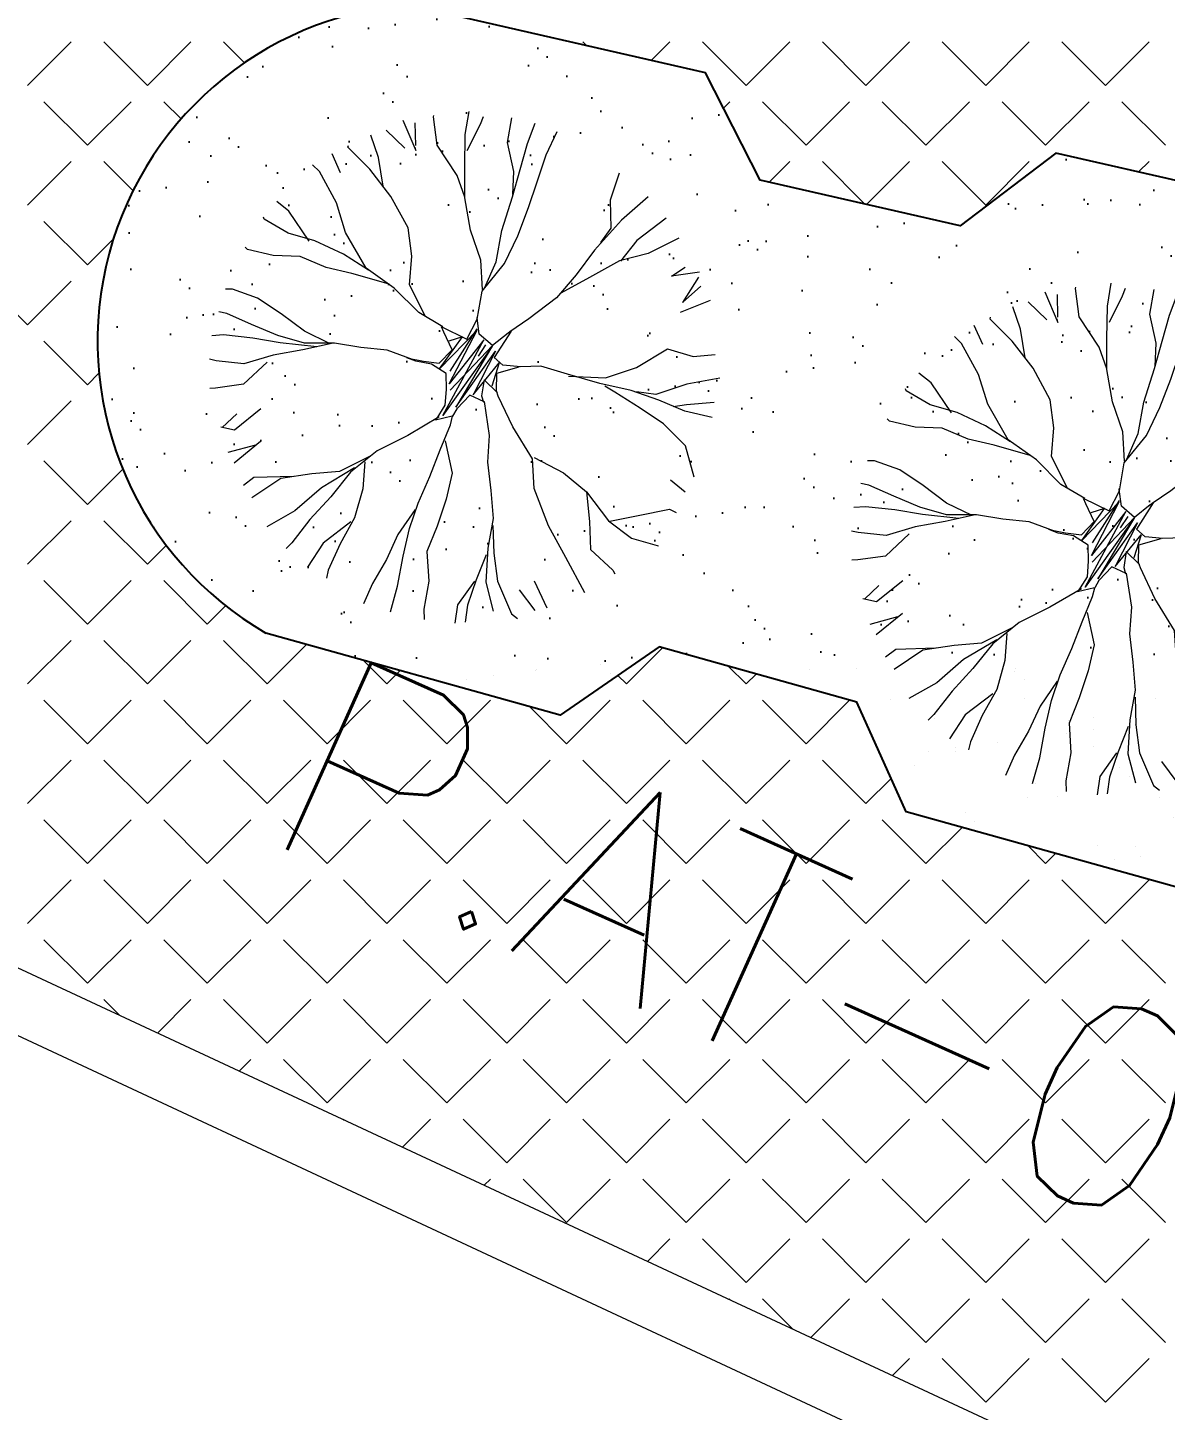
# Model space of a CAD drawing. Extents: x 472704 to 474638, y 1059265 to 1060325.
# Drawn here: x 473791.17 to 473813.34, y 1059753.57 to 1059780.53 of the extents above; entities that cross this region are included whole.
import ezdxf

# ---------------------------------------------------------------- set-up
doc = ezdxf.new("R2010")
doc.units = 0
doc.header["$LTSCALE"] = 0.4
doc.header["$MEASUREMENT"] = 0
doc.layers.get('0').update_dxf_attribs({"linetype": 'CONTINUOUS', "lineweight": 25})
for name, color, linetype in [('A-VIA-N', 7, 'CONTINUOUS'), ('PISOS', 8, 'CONTINUOUS'), ('VIAPROPUESTA', 7, 'CONTINUOUS')]:
    doc.layers.add(name, color=color, linetype=linetype)
for name, color, linetype, lineweight in [('AREAS VERDAS', 72, 'CONTINUOUS', 25), ('AREAS VERDES', 2, 'CONTINUOUS', 20), ('PAT', 230, 'CONTINUOUS', 35)]:
    doc.layers.add(name, color=color, linetype=linetype, lineweight=lineweight)
doc.styles.get("Standard").update_dxf_attribs({"font": 'romans.shx'})
pattern_1 = [(37.5, (0.695, -4.1632), (-0.0629933581, 1.926823769), [0, -1.52, 0, -1.7, 0, -1.625]), (7.5, (0.695, -4.1632), (1.769776705, 2.822146065), [0, -0.82, 0, -1.37, 0, -0.525]), (327.5, (-0.535, -4.1632), (3.1141418618, 0.0056590535), [0, -0.5, 0, -1.8, 0, -2.35]), (317.5, (-0.535, -4.1632), (3.0061266046, 0.877675565), [0, -0.25, 0, -1.18, 0, -1.35])]

# ---------------------------------------------------------------- blocks, each defined once
blk = doc.blocks.new('MATA-P-01')
at = {"color": 84, "linetype": 'ByBlock'}
for p, q in [((18.7902, 144.4864), (18.7883, 144.5167)), ((18.8065, 144.5037), (18.8081, 144.5144)), ((18.8462, 144.4883), (18.8445, 144.521)), ((18.8717, 144.4929), (18.8752, 144.521)), ((18.8986, 144.4841), (18.9059, 144.5167)), ((18.7448, 144.4994), (18.7448, 144.5014)), ((18.7576, 144.4645), (18.7448, 144.4994)), ((18.7973, 144.4668), (18.8065, 144.5037)), ((18.8625, 144.4537), (18.8462, 144.4883)), ((18.8698, 144.458), (18.8717, 144.4929)), ((18.7176, 144.4515), (18.6888, 144.4688)), ((18.7068, 144.4864), (18.7321, 144.4515)), ((18.7231, 144.4864), (18.7304, 144.458)), ((18.7991, 144.4449), (18.7902, 144.4864)), ((18.8951, 144.4472), (18.8986, 144.4841)), ((18.9964, 144.4818), (18.9929, 144.4449)), ((18.6869, 144.4319), (18.6706, 144.458)), ((18.7321, 144.4515), (18.7304, 144.4557)), ((18.7918, 144.4319), (18.7576, 144.4645)), ((18.868, 144.4239), (18.8625, 144.4537)), ((18.8679, 144.4211), (18.8698, 144.458)), ((19.0399, 144.4602), (19.0127, 144.4231)), ((18.6454, 144.4361), (18.6454, 144.4384)), ((18.6796, 144.4146), (18.6454, 144.4361)), ((18.8081, 144.4058), (18.7991, 144.4449)), ((18.8915, 144.4123), (18.8951, 144.4472)), ((18.9929, 144.4449), (19.0018, 144.41)), ((19.0689, 144.4384), (19.0382, 144.4015)), ((18.6435, 144.4015), (18.6272, 144.4231)), ((18.7013, 144.397), (18.6869, 144.4319)), ((18.8079, 144.4068), (18.7918, 144.4319)), ((18.8643, 144.3754), (18.8679, 144.4211)), ((19.0127, 144.4231), (18.9874, 144.3774)), ((19.0907, 144.4166), (19.0562, 144.3885)), ((18.6163, 144.397), (18.6054, 144.4035)), ((18.647, 144.3624), (18.6163, 144.397)), ((18.7141, 144.3862), (18.6796, 144.4146)), ((18.8244, 144.3666), (18.8081, 144.4058)), ((18.8861, 144.3731), (18.8915, 144.4123)), ((19.0018, 144.41), (18.9929, 144.3885)), ((19.0382, 144.4015), (19.0236, 144.3709)), ((18.7448, 144.3513), (18.7141, 144.3862)), ((19.0562, 144.3885), (19.0219, 144.3709)), ((19.0923, 144.3666), (19.107, 144.3819)), ((19.1268, 144.3797), (19.0923, 144.3666)), ((18.6671, 144.3275), (18.647, 144.3624)), ((18.8462, 144.3317), (18.8244, 144.3666)), ((18.8662, 144.334), (18.8643, 144.3754)), ((18.8771, 144.334), (18.8861, 144.3731)), ((18.9874, 144.3774), (18.9711, 144.3405)), ((19.0219, 144.3709), (18.9855, 144.3382)), ((19.1268, 144.3731), (19.114, 144.3362)), ((19.114, 144.3362), (19.1322, 144.3624)), ((18.5891, 144.3382), (18.5709, 144.347)), ((18.7576, 144.3167), (18.7448, 144.3513)), ((19.1485, 144.347), (19.114, 144.3232)), ((18.6236, 144.3059), (18.5891, 144.3382)), ((18.7032, 144.2883), (18.6671, 144.3275)), ((18.857, 144.2948), (18.8462, 144.3317)), ((18.857, 144.2928), (18.8771, 144.334)), ((18.8589, 144.2971), (18.8662, 144.334)), ((18.9711, 144.3405), (18.9529, 144.3059)), ((18.9855, 144.3382), (18.9563, 144.3123)), ((18.5601, 144.3209), (18.5584, 144.3232)), ((18.5946, 144.3101), (18.5601, 144.3209)), ((18.6307, 144.3079), (18.5946, 144.3101)), ((18.6706, 144.2994), (18.6307, 144.3079)), ((18.763, 144.2798), (18.7576, 144.3167)), ((18.7068, 144.2863), (18.6706, 144.2994)), ((18.8589, 144.2557), (18.857, 144.2928)), ((18.9529, 144.3059), (18.9241, 144.271)), ((18.5476, 144.2775), (18.544, 144.2798)), ((18.5818, 144.2775), (18.5476, 144.2775)), ((18.6163, 144.284), (18.5818, 144.2775)), ((18.6524, 144.2775), (18.6163, 144.284)), ((18.6869, 144.2775), (18.6524, 144.2775)), ((18.7359, 144.2747), (18.6869, 144.2775)), ((18.7448, 144.271), (18.7032, 144.2883)), ((18.7828, 144.2471), (18.7448, 144.271)), ((18.7918, 144.2449), (18.763, 144.2798)), ((18.9241, 144.271), (18.904, 144.2491)), ((19.0744, 144.2406), (19.1086, 144.2733)), ((19.1086, 144.2733), (19.1431, 144.271)), ((19.1431, 144.271), (19.1703, 144.2798)), ((18.8516, 144.2276), (18.8589, 144.2557)), ((18.8584, 144.2576), (18.8584, 144.2591)), ((18.8658, 144.2372), (18.8584, 144.2576)), ((18.8173, 144.2361), (18.7828, 144.2471)), ((18.8154, 144.2361), (18.8516, 144.2276)), ((18.8204, 144.2298), (18.8159, 144.2358)), ((18.8617, 144.242), (18.8256, 144.1822)), ((18.8398, 144.1822), (18.8617, 144.2435)), ((18.8421, 144.166), (18.8617, 144.242)), ((18.8858, 144.2267), (18.8658, 144.2372)), ((18.9021, 144.2471), (18.8858, 144.2267)), ((18.9052, 144.2504), (18.8915, 144.2122)), ((18.904, 144.2491), (18.9005, 144.2449)), ((19.0382, 144.2188), (19.0744, 144.2406)), ((19.183, 144.2514), (19.1431, 144.2341)), ((18.5402, 144.223), (18.5313, 144.221)), ((18.5747, 144.2188), (18.5402, 144.223)), ((18.609, 144.2057), (18.5747, 144.2188)), ((18.836, 144.2097), (18.8204, 144.2298)), ((18.8256, 144.1822), (18.8452, 144.2293)), ((18.8452, 144.2293), (18.8291, 144.2199)), ((18.8731, 144.2315), (18.8421, 144.166)), ((18.8433, 144.124), (18.8731, 144.2315)), ((18.8854, 144.225), (18.8433, 144.124)), ((18.8858, 144.2267), (18.845, 144.1578)), ((18.8858, 144.2267), (18.857, 144.1382)), ((18.857, 144.1382), (18.8913, 144.2208)), ((18.8712, 144.2094), (18.8773, 144.2259)), ((18.8913, 144.2208), (18.8755, 144.1589)), ((18.991, 144.21), (19.0382, 144.2188)), ((19.1431, 144.2341), (19.107, 144.2122)), ((19.183, 144.2188), (19.1485, 144.208)), ((18.6435, 144.1904), (18.609, 144.2057)), ((18.8235, 144.1893), (18.836, 144.2097)), ((18.8755, 144.1589), (18.8991, 144.2066)), ((18.9047, 144.2052), (18.8915, 144.2122)), ((18.8991, 144.2066), (18.8967, 144.1751)), ((18.8991, 144.1932), (18.9257, 144.2077)), ((18.9277, 144.208), (18.9047, 144.2052)), ((18.9529, 144.2145), (18.9277, 144.208)), ((18.9893, 144.2122), (18.9529, 144.2145)), ((19.0328, 144.21), (18.9893, 144.2122)), ((19.0744, 144.21), (19.0328, 144.21)), ((19.0543, 144.2034), (19.0399, 144.208)), ((19.0907, 144.1904), (19.0543, 144.2034)), ((19.1124, 144.2057), (19.0744, 144.21)), ((19.107, 144.2122), (19.0814, 144.21)), ((19.1485, 144.1992), (19.1124, 144.2057)), ((19.1485, 144.208), (19.1322, 144.2015)), ((19.1847, 144.1992), (19.1485, 144.1992)), ((18.5402, 144.1904), (18.5294, 144.1904)), ((18.5747, 144.1839), (18.5402, 144.1904)), ((18.6109, 144.1773), (18.5747, 144.1839)), ((18.6796, 144.1819), (18.6435, 144.1904)), ((18.6834, 144.1839), (18.647, 144.1666)), ((18.685, 144.1839), (18.647, 144.1754)), ((18.7195, 144.1861), (18.685, 144.1839)), ((18.7538, 144.1904), (18.7195, 144.1861)), ((18.7883, 144.1861), (18.7538, 144.1904)), ((18.7935, 144.1847), (18.781, 144.1864)), ((18.7828, 144.1864), (18.8029, 144.187)), ((18.814, 144.1856), (18.7935, 144.1847)), ((18.8029, 144.187), (18.8235, 144.1893)), ((18.8353, 144.1782), (18.814, 144.1856)), ((18.904, 144.1708), (18.8991, 144.1932)), ((19.1249, 144.1773), (19.0907, 144.1904)), ((18.5802, 144.1666), (18.5421, 144.1623)), ((18.6163, 144.1688), (18.5802, 144.1666)), ((18.647, 144.1754), (18.6109, 144.1773)), ((18.647, 144.1666), (18.6109, 144.1512)), ((18.6635, 144.1744), (18.6163, 144.1688)), ((18.8403, 144.1578), (18.8353, 144.1782)), ((18.8851, 144.181), (18.8866, 144.16)), ((18.9059, 144.1683), (18.8851, 144.181)), ((18.9078, 144.1643), (18.904, 144.1708)), ((18.935, 144.1297), (18.9078, 144.1643)), ((19.1594, 144.1558), (19.1249, 144.1773)), ((18.5421, 144.1623), (18.5277, 144.1578)), ((18.6109, 144.1512), (18.5764, 144.1317)), ((18.8433, 144.1376), (18.8403, 144.1578)), ((18.8714, 144.1572), (18.8589, 144.1362)), ((18.8915, 144.1532), (18.8714, 144.1572)), ((18.8866, 144.16), (18.8908, 144.1527)), ((18.8915, 144.1535), (18.9078, 144.1121)), ((19.1793, 144.1186), (19.1594, 144.1558)), ((18.5402, 144.1274), (18.5313, 144.1274)), ((18.5764, 144.1317), (18.5402, 144.1274)), ((18.6054, 144.1405), (18.5818, 144.1056)), ((18.836, 144.1166), (18.8433, 144.1376)), ((18.8589, 144.1362), (18.8558, 144.1257)), ((18.9692, 144.0948), (18.935, 144.1297)), ((18.8391, 144.1209), (18.8046, 144.0882)), ((18.8353, 144.1158), (18.8346, 144.1166)), ((18.8554, 144.1257), (18.8353, 144.1158)), ((18.8499, 144.0794), (18.8554, 144.1143)), ((18.8554, 144.1143), (18.8558, 144.1257)), ((18.9078, 144.1121), (18.9132, 144.0775)), ((18.5476, 144.0925), (18.5402, 144.0905)), ((18.5818, 144.1056), (18.5476, 144.0925)), ((18.8535, 144.0925), (18.8717, 144.0536)), ((18.9801, 144.0579), (18.9692, 144.0948)), ((18.9711, 144.097), (19.0127, 144.086)), ((19.1722, 144.097), (19.1504, 144.1078)), ((18.6109, 144.0794), (18.5837, 144.0448)), ((18.8046, 144.0882), (18.7701, 144.0602)), ((18.8445, 144.0426), (18.8499, 144.0794)), ((18.9132, 144.0775), (18.9258, 144.0426)), ((19.0127, 144.086), (19.0472, 144.0687)), ((18.5818, 144.0664), (18.5674, 144.0448)), ((18.7701, 144.0602), (18.7429, 144.0252)), ((19.0092, 144.0145), (18.9801, 144.0579)), ((19.0472, 144.0687), (19.0597, 144.0318)), ((19.0472, 144.0687), (19.0833, 144.0383)), ((19.1195, 144.0536), (19.1575, 144.0709)), ((19.1575, 144.0709), (19.1667, 144.0687)), ((18.5837, 144.0448), (18.5655, 144.0448)), ((18.5927, 144.0034), (18.6198, 144.0383)), ((18.763, 144.0514), (18.7285, 144.023)), ((18.7576, 144.0426), (18.763, 144.0079)), ((18.8372, 144.0057), (18.8445, 144.0426)), ((18.8717, 144.0536), (18.8717, 144.0187)), ((18.9258, 144.0426), (18.9366, 144.0079)), ((19.0833, 144.0383), (19.1178, 144.023)), ((19.0852, 144.0383), (19.1195, 144.0536)), ((18.6144, 144.0318), (18.5818, 144.0145)), ((18.7285, 144.023), (18.6943, 144.0122)), ((18.7467, 144.0318), (18.7106, 143.9969)), ((18.7429, 144.0252), (18.725, 143.9884)), ((19.0597, 144.0318), (19.0689, 143.9969)), ((19.1178, 144.023), (19.1521, 144.021)), ((19.1521, 144.021), (19.154, 144.021)), ((18.6716, 144.0031), (18.6217, 143.9903)), ((18.6943, 144.0122), (18.6562, 143.9969)), ((18.763, 144.0079), (18.7611, 143.9688)), ((18.8336, 143.9708), (18.8372, 144.0057)), ((18.8717, 144.0187), (18.8679, 143.9818)), ((18.9366, 144.0079), (18.9385, 143.9688)), ((19.0399, 143.9796), (19.0092, 144.0145)), ((18.6217, 143.9903), (18.6109, 143.9773)), ((18.6562, 143.9969), (18.6253, 143.9642)), ((18.7106, 143.9969), (18.6834, 143.96)), ((18.725, 143.9884), (18.7051, 143.9535)), ((18.8353, 143.9969), (18.8209, 143.96)), ((18.9385, 143.9991), (18.9475, 143.9642)), ((19.0689, 143.9969), (19.1032, 143.9773)), ((18.7611, 143.9688), (18.7502, 143.9316)), ((18.8336, 143.9339), (18.8336, 143.9708)), ((18.8679, 143.9818), (18.8625, 143.9469)), ((18.9385, 143.9688), (18.9458, 143.9251)), ((19.0744, 143.9404), (19.0399, 143.9796)), ((19.1032, 143.9773), (19.107, 143.973)), ((18.6834, 143.96), (18.6524, 143.9316)), ((18.7051, 143.9535), (18.6888, 143.9186)), ((18.7576, 143.9623), (18.7285, 143.9274)), ((18.8209, 143.96), (18.8136, 143.9251)), ((18.9385, 143.96), (18.9331, 143.9251)), ((18.9475, 143.9642), (18.9603, 143.9296)), ((18.7502, 143.9316), (18.7429, 143.8947)), ((18.8353, 143.8947), (18.8336, 143.9339)), ((18.8625, 143.9469), (18.8733, 143.91)), ((18.9603, 143.9296), (18.9874, 143.8924)), ((19.0309, 143.91), (19.0073, 143.9404)), ((18.6888, 143.9186), (18.6834, 143.91)), ((18.7285, 143.9274), (18.7158, 143.8924)), ((18.8136, 143.9251), (18.8027, 143.8905)), ((18.9312, 143.9231), (18.9168, 143.8882)), ((18.9331, 143.9251), (18.9295, 143.8905)), ((18.9458, 143.9251), (18.9638, 143.8905)), ((19.0165, 143.9035), (18.991, 143.9251)), ((18.7429, 143.8947), (18.7429, 143.8839)), ((18.8336, 143.8598), (18.8353, 143.8947)), ((18.8733, 143.91), (18.8752, 143.8729)), ((18.8027, 143.8905), (18.7973, 143.8621)), ((18.9168, 143.8882), (18.9187, 143.8644)), ((18.9295, 143.8905), (18.9312, 143.8686)), ((18.9874, 143.8924), (18.9964, 143.8882)), ((18.8752, 143.8729), (18.8788, 143.8598))]:
    blk.add_line(p, q, dxfattribs=at)

msp = doc.modelspace()

# ---------------------------------------------------------------- hatches: boundary and pattern name
at = {"layer": 'AREAS VERDAS'}
h = msp.add_hatch(dxfattribs=at)
h.set_pattern_fill('AR-SAND', color=64, style=0)
h.set_pattern_definition(pattern_1)
h.paths.add_polyline_path([(473797.04, 1059774.373), (473797.102, 1059774.373), (473797.121, 1059774.377), (473797.662, 1059774.29), (473798.177, 1059774.238), (473798.626, 1059774.075), (473798.884, 1059774.024), (473799.192, 1059773.988), (473799.443, 1059774.245), (473799.283, 1059774.592), (473799.235, 1059774.698), (473799.64, 1059774.499), (473799.644, 1059774.501), (473799.642, 1059774.498), (473799.731, 1059774.454), (473799.919, 1059774.816), (473799.932, 1059774.871), (473799.934, 1059774.852), (473800.035, 1059775.426), (473800, 1059775.995), (473799.799, 1059776.578), (473799.686, 1059777.235), (473799.691, 1059777.221), (473799.691, 1059777.206), (473799.799, 1059776.578), (473800, 1059775.995), (473800.037, 1059775.4), (473800.067, 1059775.437), (473800.301, 1059775.961), (473800.412, 1059776.574), (473800.617, 1059777.23), (473800.695, 1059777.506), (473800.695, 1059780.485), (473798.581, 1059780.968, 0.530084), (473793.212, 1059771.501), (473797.1, 1059770.608), (473797.516, 1059770.925), (473797.312, 1059770.559), (473798.249, 1059770.344), (473798.387, 1059770.644), (473798.753, 1059771.181), (473798.778, 1059771.258), (473799.009, 1059771.773), (473799.212, 1059772.294), (473799.408, 1059772.786), (473799.454, 1059772.954), (473799.064, 1059772.861), (473799.149, 1059772.911), (473799.309, 1059773.167), (473799.332, 1059773.472), (473799.328, 1059773.787), (473799.041, 1059773.966), (473798.738, 1059774.022), (473798.565, 1059774.087), (473798.626, 1059774.075), (473798.177, 1059774.238), (473797.662, 1059774.29), (473797.15, 1059774.372), (473797.102, 1059774.373), (473797.06, 1059774.363)])
h.paths.add_polyline_path([(473793.212, 1059771.501, 0.147888), (473795.814, 1059768.722), (473800.695, 1059767.36), (473800.695, 1059769.023), (473800.597, 1059769.1), (473800.324, 1059769.734), (473800.306, 1059769.872)])
h.paths.add_polyline_path([(473803.473, 1059768.454), (473807.326, 1059767.378), (473808.287, 1059765.241), (473813.585, 1059763.763), (473815.513, 1059765.093), (473819.366, 1059764.018), (473820.064, 1059762.467), (473820.32, 1059762.732), (473820.079, 1059762.854), (473820.846, 1059763.324), (473820.665, 1059763.415), (473821.101, 1059763.609, -0.088323), (473821.042, 1059764.141, -0.062892), (473818.98, 1059764.733, -0.080339), (473820.174, 1059764.929), (473820.18, 1059764.931), (473820.123, 1059765.201), (473820.969, 1059764.895), (473820.927, 1059765.093), (473821.301, 1059764.899, -0.093769), (473821.701, 1059765.302, -0.012207), (473821.505, 1059765.671, -0.048943), (473820.907, 1059767.232, -0.080339), (473821.805, 1059766.42), (473821.81, 1059766.417), (473821.987, 1059766.63), (473822.274, 1059765.778), (473822.403, 1059765.934), (473822.475, 1059765.567, -0.097619), (473823.061, 1059765.488, -0.060273), (473824.063, 1059767.283, -0.080339), (473823.988, 1059766.075), (473823.989, 1059766.07), (473824.265, 1059766.064), (473823.779, 1059765.308), (473823.981, 1059765.305), (473823.74, 1059765.021, -0.096865), (473824.022, 1059764.507, -0.060888), (473826.071, 1059764.848, -0.080339), (473825.08, 1059764.153), (473825.076, 1059764.149), (473825.244, 1059763.93), (473824.349, 1059763.839), (473824.472, 1059763.679), (473824.053, 1059763.692, -0.092105), (473823.828, 1059763.181, -0.046754), (473825.052, 1059762.155, -0.104894), (473827.581, 1059764.757), (473827.535, 1059765.109), (473827.29, 1059764.996), (473827.4, 1059765.888), (473827.216, 1059765.804), (473827.343, 1059766.29, -0.085369), (473826.914, 1059766.579, -0.064085), (473825.136, 1059765.308, -0.080339), (473825.727, 1059766.364), (473825.729, 1059766.37), (473825.482, 1059766.494), (473826.249, 1059766.964), (473826.068, 1059767.056), (473826.505, 1059767.249, -0.088323), (473826.445, 1059767.782, -0.062892), (473824.383, 1059768.374, -0.080339), (473825.578, 1059768.57), (473825.583, 1059768.572), (473825.527, 1059768.842), (473826.372, 1059768.536), (473826.331, 1059768.734), (473826.704, 1059768.539, -0.093769), (473827.105, 1059768.942, -0.061187), (473826.311, 1059770.873, -0.080339), (473827.209, 1059770.061), (473827.214, 1059770.058), (473827.39, 1059770.271), (473827.677, 1059769.419), (473827.807, 1059769.575), (473827.878, 1059769.208, -0.097619), (473828.464, 1059769.129, -0.018723), (473828.729, 1059769.712, -0.041503), (473829.466, 1059770.924, -0.080339), (473829.392, 1059769.716), (473829.392, 1059769.71), (473829.669, 1059769.705), (473829.182, 1059768.949), (473829.384, 1059768.945), (473829.143, 1059768.661, -0.096865), (473829.425, 1059768.147, -0.031592), (473830.479, 1059768.387), (473831.07, 1059770.974, 0.414214), (473829.191, 1059773.969), (473823.39, 1059775.295), (473821.527, 1059773.875), (473817.628, 1059774.766), (473816.567, 1059776.855), (473811.205, 1059778.081), (473809.341, 1059776.661), (473805.442, 1059777.553), (473804.381, 1059779.642), (473800.695, 1059780.485), (473800.695, 1059774.68), (473800.937, 1059774.847), (473801.475, 1059775.261), (473801.546, 1059775.344), (473802.06, 1059775.625), (473802.752, 1059776.009), (473802.737, 1059775.989), (473802.701, 1059775.98), (473802.06, 1059775.625), (473801.546, 1059775.344), (473801.475, 1059775.261), (473800.937, 1059774.847), (473800.695, 1059774.68), (473800.695, 1059767.36), (473801.545, 1059767.123)])
h.paths.add_polyline_path([(473821.94, 1059762.649, -0.085369), (473821.51, 1059762.938, -0.045522), (473820.279, 1059761.988), (473820.327, 1059761.881), (473821.898, 1059761.443), (473821.997, 1059762.248), (473821.813, 1059762.163)])
h.paths.add_polyline_path([(473800.131, 1059772.053), (473800.167, 1059772.578), (473800.068, 1059773.233), (473799.786, 1059773.359), (473799.533, 1059773.094), (473799.453, 1059772.951), (473799.408, 1059772.786), (473799.299, 1059772.512), (473799.443, 1059771.844), (473799.326, 1059771.333), (473799.148, 1059770.807), (473798.952, 1059770.314), (473798.96, 1059770.181), (473800.11, 1059769.917), (473800.137, 1059770.38), (473800.24, 1059770.959), (473800.197, 1059771.501)])
h = msp.add_hatch(dxfattribs=at)
h.set_pattern_fill('AR-SAND', color=64, style=0)
h.set_pattern_definition(pattern_1)
h.paths.add_polyline_path([(473817.628, 1059774.766), (473816.567, 1059776.855), (473811.205, 1059778.081), (473809.341, 1059776.661), (473805.442, 1059777.553), (473804.381, 1059779.642), (473800.695, 1059780.485), (473800.695, 1059774.68), (473800.937, 1059774.847), (473801.475, 1059775.261), (473801.546, 1059775.344), (473802.06, 1059775.625), (473802.752, 1059776.009), (473802.737, 1059775.989), (473802.701, 1059775.98), (473802.06, 1059775.625), (473801.546, 1059775.344), (473801.475, 1059775.261), (473800.937, 1059774.847), (473800.695, 1059774.68), (473800.695, 1059772.627), (473801.007, 1059772.119), (473801.043, 1059771.543), (473801.323, 1059770.811), (473801.655, 1059770.198), (473802.05, 1059769.471), (473808.141, 1059768.072), (473808.614, 1059768.387), (473809.221, 1059768.484), (473809.758, 1059768.527), (473810.369, 1059768.832), (473810.49, 1059768.932), (473811.089, 1059769.227), (473811.66, 1059769.564), (473811.82, 1059769.819), (473811.843, 1059770.124), (473811.838, 1059770.44), (473811.552, 1059770.619), (473811.249, 1059770.675), (473811.076, 1059770.74), (473811.137, 1059770.728), (473810.687, 1059770.891), (473810.172, 1059770.943), (473809.66, 1059771.025), (473809.612, 1059771.025), (473809.571, 1059771.016), (473809.551, 1059771.026), (473809.612, 1059771.025), (473809.632, 1059771.03), (473810.172, 1059770.943), (473810.687, 1059770.891), (473811.137, 1059770.728), (473811.395, 1059770.677), (473811.703, 1059770.641), (473811.954, 1059770.898), (473811.793, 1059771.245), (473811.746, 1059771.35), (473812.15, 1059771.152), (473812.154, 1059771.153), (473812.153, 1059771.151), (473812.242, 1059771.107), (473812.43, 1059771.469), (473812.443, 1059771.524), (473812.445, 1059771.505), (473812.546, 1059772.079), (473812.511, 1059772.648), (473812.309, 1059773.231), (473812.197, 1059773.888), (473812.202, 1059773.874), (473812.202, 1059773.858), (473812.309, 1059773.231), (473812.511, 1059772.648), (473812.547, 1059772.053), (473812.577, 1059772.09), (473812.812, 1059772.614), (473812.923, 1059773.226), (473813.139, 1059773.919), (473813.139, 1059773.923), (473813.127, 1059773.882), (473812.923, 1059773.226), (473812.812, 1059772.614), (473812.577, 1059772.09), (473812.54, 1059772.043), (473812.445, 1059771.505), (473812.481, 1059771.201), (473812.74, 1059770.98), (473813.039, 1059771.218), (473813.447, 1059771.499), (473813.986, 1059771.913), (473814.057, 1059771.997), (473814.571, 1059772.277), (473815.263, 1059772.661), (473815.247, 1059772.642), (473815.212, 1059772.633), (473814.571, 1059772.277), (473814.057, 1059771.997), (473813.986, 1059771.913), (473813.447, 1059771.499), (473813.102, 1059771.262), (473812.774, 1059770.75), (473812.88, 1059770.658), (473812.866, 1059770.641), (473812.822, 1059770.498), (473812.819, 1059770.102), (473812.852, 1059769.994), (473813.134, 1059769.397), (473813.518, 1059768.772), (473813.554, 1059768.196), (473813.833, 1059767.464), (473814.166, 1059766.851), (473814.266, 1059766.666), (473821.399, 1059765.028, -0.067056), (473821.701, 1059765.302, -0.012207), (473821.505, 1059765.671, -0.048943), (473820.907, 1059767.232, -0.080339), (473821.805, 1059766.42), (473821.81, 1059766.417), (473821.987, 1059766.63), (473822.274, 1059765.778), (473822.403, 1059765.934), (473822.475, 1059765.567, -0.097619), (473823.061, 1059765.488, -0.060273), (473824.063, 1059767.283, -0.080339), (473823.988, 1059766.075), (473823.989, 1059766.07), (473824.265, 1059766.064), (473823.779, 1059765.308), (473823.981, 1059765.305), (473823.74, 1059765.021, -0.096865), (473824.022, 1059764.507, -0.060888), (473826.071, 1059764.848, -0.077354), (473825.12, 1059764.173), (473826.462, 1059763.865, -0.040985), (473827.581, 1059764.757), (473827.535, 1059765.109), (473827.29, 1059764.996), (473827.4, 1059765.888), (473827.216, 1059765.804), (473827.343, 1059766.29, -0.085369), (473826.914, 1059766.579, -0.064085), (473825.136, 1059765.308, -0.080339), (473825.727, 1059766.364), (473825.729, 1059766.37), (473825.482, 1059766.494), (473826.249, 1059766.964), (473826.068, 1059767.056), (473826.505, 1059767.249, -0.088323), (473826.445, 1059767.782, -0.062892), (473824.383, 1059768.374, -0.080339), (473825.578, 1059768.57), (473825.583, 1059768.572), (473825.527, 1059768.842), (473826.372, 1059768.536), (473826.331, 1059768.734), (473826.704, 1059768.539, -0.093769), (473827.105, 1059768.942, -0.061187), (473826.311, 1059770.873, -0.080339), (473827.209, 1059770.061), (473827.214, 1059770.058), (473827.39, 1059770.271), (473827.677, 1059769.419), (473827.807, 1059769.575), (473827.878, 1059769.208, -0.097619), (473828.464, 1059769.129, -0.018723), (473828.729, 1059769.712, -0.041503), (473829.466, 1059770.924, -0.080339), (473829.392, 1059769.716), (473829.392, 1059769.71), (473829.669, 1059769.705), (473829.182, 1059768.949), (473829.384, 1059768.945), (473829.143, 1059768.661, -0.096865), (473829.425, 1059768.147, -0.031592), (473830.479, 1059768.387), (473831.07, 1059770.974, 0.414214), (473829.191, 1059773.969), (473823.39, 1059775.295), (473821.527, 1059773.875)])

# ---------------------------------------------------------------- linework, layer by layer
at = {"layer": 'A-VIA-N', "linetype": 'Continuous', "lineweight": 20}
for p, q in [((473828.268, 1059744.81), (473759.101, 1059777.06)), ((473827.761, 1059743.722), (473759.953, 1059775.339))]:
    msp.add_line(p, q, dxfattribs=at)
at = {"layer": 'PISOS', "lineweight": 20}
for p, q in [((473791.171, 1059779.4), (473792.02, 1059780.248)), ((473793.505, 1059779.4), (473792.656, 1059780.248)), ((473793.505, 1059779.4), (473794.353, 1059780.248)), ((473795.396, 1059779.842), (473794.99, 1059780.248)), ((473802.067, 1059780.171), (473801.99, 1059780.248)), ((473803.323, 1059779.884), (473803.687, 1059780.248)), ((473805.172, 1059779.4), (473804.323, 1059780.248)), ((473805.172, 1059779.4), (473806.02, 1059780.248)), ((473807.505, 1059779.4), (473806.657, 1059780.248)), ((473807.505, 1059779.4), (473808.354, 1059780.248)), ((473809.839, 1059779.4), (473808.99, 1059780.248)), ((473809.839, 1059779.4), (473810.687, 1059780.248)), ((473812.172, 1059779.4), (473811.324, 1059780.248)), ((473812.172, 1059779.4), (473813.021, 1059780.248)), ((473792.338, 1059778.233), (473791.489, 1059779.081)), ((473792.338, 1059778.233), (473793.186, 1059779.081)), ((473794.159, 1059778.745), (473793.823, 1059779.081)), ((473804.729, 1059778.957), (473804.854, 1059779.081)), ((473806.339, 1059778.233), (473805.49, 1059779.081)), ((473806.339, 1059778.233), (473807.187, 1059779.081)), ((473808.672, 1059778.233), (473807.824, 1059779.081)), ((473808.672, 1059778.233), (473809.521, 1059779.081)), ((473811.006, 1059778.233), (473810.157, 1059779.081)), ((473811.006, 1059778.233), (473811.854, 1059779.081)), ((473813.339, 1059778.233), (473812.49, 1059779.081)), ((473791.171, 1059777.066), (473792.02, 1059777.915)), ((473793.222, 1059777.348), (473792.656, 1059777.915)), ((473805.618, 1059777.513), (473806.02, 1059777.915)), ((473807.486, 1059777.085), (473806.657, 1059777.915)), ((473807.517, 1059777.078), (473808.354, 1059777.915)), ((473809.839, 1059777.066), (473808.99, 1059777.915)), ((473809.839, 1059777.066), (473810.687, 1059777.915)), ((473812.819, 1059777.712), (473813.021, 1059777.915)), ((473792.338, 1059775.899), (473791.489, 1059776.748)), ((473792.338, 1059775.899), (473792.838, 1059776.4)), ((473791.171, 1059774.733), (473790.323, 1059775.581)), ((473791.171, 1059774.733), (473792.02, 1059775.581)), ((473792.338, 1059773.566), (473791.489, 1059774.414)), ((473792.338, 1059773.566), (473792.561, 1059773.789)), ((473791.171, 1059772.399), (473792.02, 1059773.248)), ((473792.338, 1059771.232), (473791.489, 1059772.081)), ((473792.338, 1059771.232), (473793.023, 1059771.918)), ((473791.171, 1059770.066), (473792.02, 1059770.914)), ((473793.505, 1059770.066), (473792.656, 1059770.914)), ((473793.505, 1059770.066), (473793.873, 1059770.434)), ((473792.338, 1059768.899), (473791.489, 1059769.748)), ((473792.338, 1059768.899), (473793.186, 1059769.748)), ((473794.671, 1059768.899), (473793.823, 1059769.748)), ((473794.671, 1059768.899), (473795.028, 1059769.256)), ((473791.171, 1059767.732), (473792.02, 1059768.581)), ((473793.505, 1059767.732), (473792.656, 1059768.581)), ((473793.505, 1059767.732), (473794.353, 1059768.581)), ((473795.838, 1059767.732), (473794.99, 1059768.581)), ((473795.838, 1059767.732), (473796.607, 1059768.501)), ((473802.838, 1059767.732), (473803.541, 1059768.435)), ((473798.172, 1059767.732), (473797.711, 1059768.193)), ((473798.172, 1059767.732), (473798.431, 1059767.992)), ((473802.838, 1059767.732), (473802.671, 1059767.9)), ((473805.172, 1059767.732), (473804.829, 1059768.075)), ((473805.172, 1059767.732), (473805.365, 1059767.926)), ((473792.338, 1059766.566), (473791.489, 1059767.414)), ((473792.338, 1059766.566), (473793.186, 1059767.414)), ((473794.671, 1059766.566), (473793.823, 1059767.414)), ((473794.671, 1059766.566), (473795.52, 1059767.414)), ((473797.005, 1059766.566), (473796.156, 1059767.414)), ((473797.005, 1059766.566), (473797.853, 1059767.414)), ((473799.338, 1059766.566), (473798.49, 1059767.414)), ((473799.338, 1059766.566), (473800.187, 1059767.414)), ((473801.672, 1059766.566), (473802.52, 1059767.414)), ((473804.005, 1059766.566), (473803.157, 1059767.414)), ((473804.005, 1059766.566), (473804.854, 1059767.414)), ((473806.339, 1059766.566), (473805.49, 1059767.414)), ((473806.339, 1059766.566), (473807.187, 1059767.414)), ((473801.672, 1059766.566), (473800.948, 1059767.29)), ((473791.171, 1059765.399), (473792.02, 1059766.247)), ((473793.505, 1059765.399), (473792.656, 1059766.247)), ((473793.505, 1059765.399), (473794.353, 1059766.247)), ((473795.838, 1059765.399), (473794.99, 1059766.247)), ((473795.838, 1059765.399), (473796.687, 1059766.247)), ((473798.172, 1059765.399), (473797.323, 1059766.247)), ((473798.172, 1059765.399), (473799.02, 1059766.247)), ((473800.505, 1059765.399), (473799.656, 1059766.247)), ((473800.505, 1059765.399), (473801.354, 1059766.247)), ((473802.838, 1059765.399), (473801.99, 1059766.247)), ((473802.838, 1059765.399), (473803.687, 1059766.247)), ((473805.172, 1059765.399), (473804.323, 1059766.247)), ((473805.172, 1059765.399), (473806.02, 1059766.247)), ((473807.505, 1059765.399), (473806.657, 1059766.247)), ((473807.505, 1059765.399), (473807.996, 1059765.889)), ((473792.338, 1059764.232), (473791.489, 1059765.081)), ((473792.338, 1059764.232), (473793.186, 1059765.081)), ((473794.671, 1059764.232), (473793.823, 1059765.081)), ((473794.671, 1059764.232), (473795.52, 1059765.081)), ((473797.005, 1059764.232), (473796.156, 1059765.081)), ((473797.005, 1059764.232), (473797.853, 1059765.081)), ((473799.338, 1059764.232), (473798.49, 1059765.081)), ((473799.338, 1059764.232), (473800.187, 1059765.081)), ((473801.672, 1059764.232), (473800.823, 1059765.081)), ((473801.672, 1059764.232), (473802.52, 1059765.081)), ((473804.005, 1059764.232), (473803.157, 1059765.081)), ((473804.005, 1059764.232), (473804.854, 1059765.081)), ((473806.339, 1059764.232), (473805.49, 1059765.081)), ((473806.339, 1059764.232), (473807.187, 1059765.081)), ((473808.672, 1059764.232), (473807.824, 1059765.081)), ((473808.672, 1059764.232), (473809.377, 1059764.937)), ((473811.006, 1059764.232), (473810.658, 1059764.58)), ((473811.006, 1059764.232), (473811.201, 1059764.428)), ((473791.171, 1059763.065), (473792.02, 1059763.914)), ((473793.505, 1059763.065), (473792.656, 1059763.914)), ((473793.505, 1059763.065), (473794.353, 1059763.914)), ((473795.838, 1059763.065), (473794.99, 1059763.914)), ((473795.838, 1059763.065), (473796.687, 1059763.914)), ((473798.172, 1059763.065), (473797.323, 1059763.914)), ((473798.172, 1059763.065), (473799.02, 1059763.914)), ((473800.505, 1059763.065), (473799.656, 1059763.914)), ((473800.505, 1059763.065), (473801.354, 1059763.914)), ((473802.838, 1059763.065), (473801.99, 1059763.914)), ((473802.838, 1059763.065), (473803.687, 1059763.914)), ((473805.172, 1059763.065), (473804.323, 1059763.914)), ((473805.172, 1059763.065), (473806.02, 1059763.914)), ((473807.505, 1059763.065), (473806.657, 1059763.914)), ((473807.505, 1059763.065), (473808.354, 1059763.914)), ((473809.839, 1059763.065), (473808.99, 1059763.914)), ((473809.839, 1059763.065), (473810.687, 1059763.914)), ((473812.172, 1059763.065), (473811.324, 1059763.914)), ((473812.172, 1059763.065), (473813.021, 1059763.914)), ((473792.338, 1059761.899), (473791.489, 1059762.747)), ((473792.338, 1059761.899), (473793.186, 1059762.747)), ((473794.671, 1059761.899), (473793.823, 1059762.747)), ((473794.671, 1059761.899), (473795.52, 1059762.747)), ((473797.005, 1059761.899), (473796.156, 1059762.747)), ((473797.005, 1059761.899), (473797.853, 1059762.747)), ((473799.338, 1059761.899), (473798.49, 1059762.747)), ((473799.338, 1059761.899), (473800.187, 1059762.747)), ((473801.672, 1059761.899), (473800.823, 1059762.747)), ((473801.672, 1059761.899), (473802.52, 1059762.747)), ((473804.005, 1059761.899), (473803.157, 1059762.747)), ((473804.005, 1059761.899), (473804.854, 1059762.747)), ((473806.339, 1059761.899), (473805.49, 1059762.747)), ((473806.339, 1059761.899), (473807.187, 1059762.747)), ((473808.672, 1059761.899), (473807.824, 1059762.747)), ((473808.672, 1059761.899), (473809.521, 1059762.747)), ((473811.006, 1059761.899), (473810.157, 1059762.747)), ((473811.006, 1059761.899), (473811.854, 1059762.747)), ((473813.339, 1059761.899), (473812.49, 1059762.747)), ((473792.967, 1059761.27), (473792.656, 1059761.58)), ((473793.7, 1059760.928), (473794.353, 1059761.58)), ((473795.838, 1059760.732), (473794.99, 1059761.58)), ((473795.838, 1059760.732), (473796.687, 1059761.58)), ((473798.172, 1059760.732), (473797.323, 1059761.58)), ((473798.172, 1059760.732), (473799.02, 1059761.58)), ((473800.505, 1059760.732), (473799.656, 1059761.58)), ((473800.505, 1059760.732), (473801.354, 1059761.58)), ((473802.838, 1059760.732), (473801.99, 1059761.58)), ((473802.838, 1059760.732), (473803.687, 1059761.58)), ((473805.172, 1059760.732), (473804.323, 1059761.58)), ((473805.172, 1059760.732), (473806.02, 1059761.58)), ((473807.505, 1059760.732), (473806.657, 1059761.58)), ((473807.505, 1059760.732), (473808.354, 1059761.58)), ((473809.839, 1059760.732), (473808.99, 1059761.58)), ((473809.839, 1059760.732), (473810.687, 1059761.58)), ((473812.172, 1059760.732), (473811.324, 1059761.58)), ((473812.172, 1059760.732), (473813.021, 1059761.58)), ((473795.292, 1059760.186), (473795.52, 1059760.414)), ((473797.005, 1059759.565), (473796.156, 1059760.414)), ((473797.005, 1059759.565), (473797.853, 1059760.414)), ((473799.338, 1059759.565), (473798.49, 1059760.414)), ((473799.338, 1059759.565), (473800.187, 1059760.414)), ((473801.672, 1059759.565), (473800.823, 1059760.414)), ((473801.672, 1059759.565), (473802.52, 1059760.414)), ((473804.005, 1059759.565), (473803.157, 1059760.414)), ((473804.005, 1059759.565), (473804.854, 1059760.414)), ((473806.339, 1059759.565), (473805.49, 1059760.414)), ((473806.339, 1059759.565), (473807.187, 1059760.414)), ((473808.672, 1059759.565), (473807.824, 1059760.414)), ((473808.672, 1059759.565), (473809.521, 1059760.414)), ((473811.006, 1059759.565), (473810.157, 1059760.414)), ((473811.006, 1059759.565), (473811.854, 1059760.414)), ((473813.339, 1059759.565), (473812.49, 1059760.414)), ((473797.339, 1059759.231), (473797.323, 1059759.247)), ((473798.475, 1059758.702), (473799.02, 1059759.247)), ((473800.505, 1059758.399), (473799.656, 1059759.247)), ((473800.505, 1059758.399), (473801.354, 1059759.247)), ((473802.838, 1059758.399), (473801.99, 1059759.247)), ((473802.838, 1059758.399), (473803.687, 1059759.247)), ((473805.172, 1059758.399), (473804.323, 1059759.247)), ((473805.172, 1059758.399), (473806.02, 1059759.247)), ((473807.505, 1059758.399), (473806.657, 1059759.247)), ((473807.505, 1059758.399), (473808.354, 1059759.247)), ((473809.839, 1059758.399), (473808.99, 1059759.247)), ((473809.839, 1059758.399), (473810.687, 1059759.247)), ((473812.172, 1059758.399), (473811.324, 1059759.247)), ((473812.172, 1059758.399), (473813.021, 1059759.247)), ((473800.066, 1059757.96), (473800.187, 1059758.08)), ((473801.672, 1059757.232), (473800.823, 1059758.08)), ((473801.672, 1059757.232), (473802.52, 1059758.08)), ((473804.005, 1059757.232), (473803.157, 1059758.08)), ((473804.005, 1059757.232), (473804.854, 1059758.08)), ((473806.339, 1059757.232), (473805.49, 1059758.08)), ((473806.339, 1059757.232), (473807.187, 1059758.08)), ((473808.672, 1059757.232), (473807.824, 1059758.08)), ((473808.672, 1059757.232), (473809.521, 1059758.08)), ((473811.006, 1059757.232), (473810.157, 1059758.08)), ((473811.006, 1059757.232), (473811.854, 1059758.08)), ((473813.339, 1059757.232), (473812.49, 1059758.08)), ((473803.249, 1059756.475), (473803.687, 1059756.914)), ((473805.172, 1059756.065), (473804.323, 1059756.914)), ((473805.172, 1059756.065), (473806.02, 1059756.914)), ((473807.505, 1059756.065), (473806.657, 1059756.914)), ((473807.505, 1059756.065), (473808.354, 1059756.914)), ((473809.839, 1059756.065), (473808.99, 1059756.914)), ((473809.839, 1059756.065), (473810.687, 1059756.914)), ((473812.172, 1059756.065), (473811.324, 1059756.914)), ((473812.172, 1059756.065), (473813.021, 1059756.914)), ((473804.84, 1059755.733), (473804.854, 1059755.747)), ((473806.083, 1059755.154), (473805.49, 1059755.747)), ((473806.432, 1059754.991), (473807.187, 1059755.747)), ((473808.672, 1059754.898), (473807.824, 1059755.747)), ((473808.672, 1059754.898), (473809.521, 1059755.747)), ((473811.006, 1059754.898), (473810.157, 1059755.747)), ((473811.006, 1059754.898), (473811.854, 1059755.747)), ((473813.339, 1059754.898), (473812.49, 1059755.747)), ((473808.023, 1059754.249), (473808.354, 1059754.58)), ((473809.839, 1059753.732), (473808.99, 1059754.58)), ((473809.839, 1059753.732), (473810.687, 1059754.58)), ((473812.172, 1059753.732), (473811.324, 1059754.58)), ((473812.172, 1059753.732), (473813.021, 1059754.58))]:
    msp.add_line(p, q, dxfattribs=at)
at = {"layer": 'VIAPROPUESTA', "linetype": 'Continuous'}
for points in [[(473829.191, 1059773.969), (473823.39, 1059775.295), (473821.527, 1059773.875), (473817.628, 1059774.766), (473816.567, 1059776.855), (473811.205, 1059778.081), (473809.341, 1059776.661), (473805.442, 1059777.553), (473804.381, 1059779.642), (473798.581, 1059780.968)], [(473824.34, 1059760.761), (473820.327, 1059761.881), (473819.366, 1059764.018), (473815.513, 1059765.093), (473813.585, 1059763.763), (473808.287, 1059765.241), (473807.326, 1059767.378), (473803.473, 1059768.454), (473801.545, 1059767.123), (473795.814, 1059768.722)]]:
    msp.add_lwpolyline(points, dxfattribs=at)
msp.add_arc((473799.107, 1059774.414), 6.575, 94.5874, 239.9463, dxfattribs=at)

# ---------------------------------------------------------------- block references
at = {"layer": 'AREAS VERDES', "linetype": 'Continuous', "ltscale": 0.5, "xscale": 14.99999999998015, "yscale": 15, "zscale": 15, "rotation": 347.1193410322323}
for p in [(473041.802, 1057728.516), (473054.313, 1057725.169)]:
    msp.add_blockref('MATA-P-01', p, dxfattribs=at)

# ---------------------------------------------------------------- texts
at = {"layer": 'PAT'}
msp.add_text('P.AT-01', height=4, rotation=335.8036, dxfattribs=at).set_placement((473795.599, 1059764.778))

doc.saveas('drawing.dxf')
